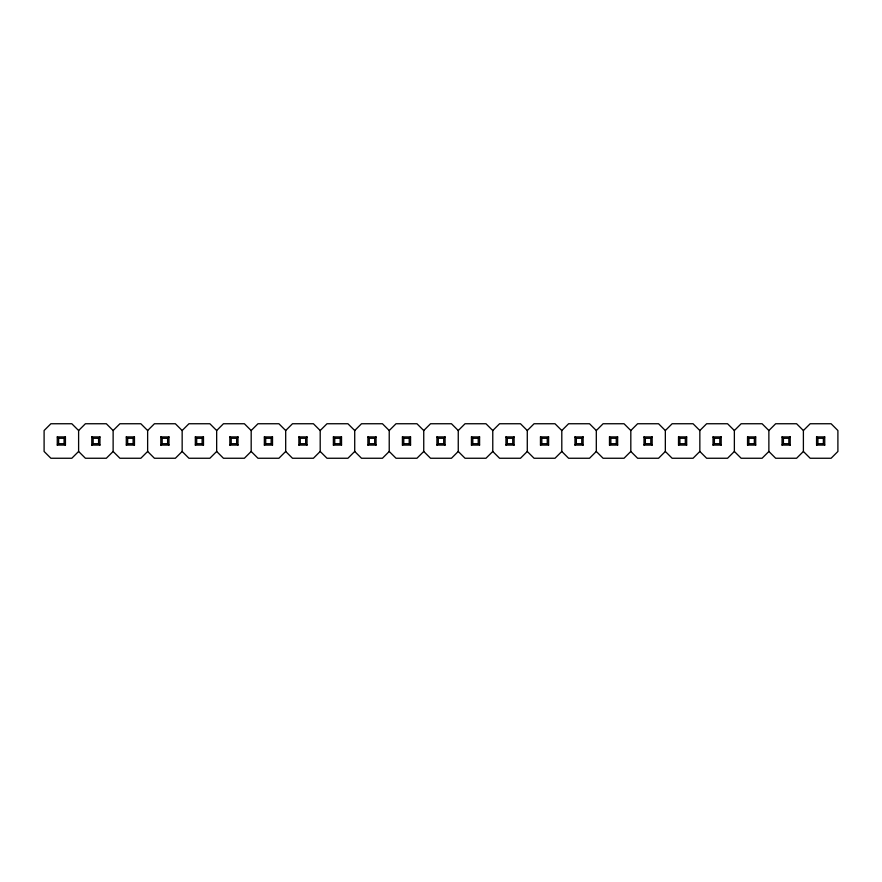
<?xml version="1.0" encoding="UTF-8"?>
<svg xmlns="http://www.w3.org/2000/svg" width="882" height="882" viewBox="0 0 882 882"><rect width="100%" height="100%" fill="white"/><g stroke="black" fill="none" stroke-linecap="round" stroke-linejoin="round"><path stroke-width="1.32" d="M57.275 445.079L58.642 443.712L64.077 443.712L65.433 445.079L65.433 436.921L57.275 436.921L57.275 445.079L65.433 445.079M57.275 436.921L58.642 438.288L64.077 438.288L65.433 436.921M78.608 430.537L85.411 423.746L106.336 423.746L113.128 430.537L113.128 451.463L106.336 458.254L85.411 458.254L78.608 451.463L78.608 430.537L71.817 423.746L50.891 423.746L44.1 430.537L44.1 451.463L50.891 458.254L71.817 458.254L78.608 451.463M91.794 445.079L93.15 443.712L98.586 443.712L99.942 445.079L91.794 445.079L91.794 436.921L99.942 436.921L99.942 445.079M91.794 436.921L93.15 438.288L98.586 438.288L99.942 436.921M113.128 430.537L119.919 423.746L140.844 423.746L147.636 430.537L147.636 451.463L140.844 458.254L119.919 458.254L113.128 451.463M126.302 445.079L127.669 443.712L127.669 438.288L126.302 436.921L134.461 436.921L134.461 445.079L126.302 445.079L126.302 436.921M127.669 438.288L133.105 438.288L134.461 436.921M147.636 430.537L154.438 423.746L175.364 423.746L182.155 430.537L182.155 451.463L188.946 458.254L209.872 458.254L216.663 451.463L216.663 430.537L223.455 423.746L244.38 423.746L251.183 430.537L251.183 451.463L257.974 458.254L278.899 458.254L285.691 451.463L285.691 430.537L292.482 423.746L313.408 423.746L320.199 430.537L320.199 451.463L313.408 458.254L292.482 458.254L285.691 451.463M160.822 445.079L162.178 443.712L167.613 443.712L168.969 445.079L160.822 445.079L160.822 436.921L168.969 436.921L168.969 445.079M167.613 443.712L167.613 438.288L168.969 436.921M182.155 430.537L188.946 423.746L209.872 423.746L216.663 430.537M182.155 451.463L175.364 458.254L154.438 458.254L147.636 451.463M195.33 445.079L196.686 443.712L202.121 443.712L203.488 445.079L203.488 436.921L195.33 436.921L195.33 445.079L203.488 445.079M195.33 436.921L196.686 438.288L202.121 438.288L203.488 436.921M229.849 445.079L231.205 443.712L231.205 438.288L229.849 436.921L237.997 436.921L237.997 445.079L229.849 445.079L229.849 436.921M231.205 438.288L236.641 438.288L237.997 436.921M251.183 430.537L257.974 423.746L278.899 423.746L285.691 430.537M251.183 451.463L244.38 458.254L223.455 458.254L216.663 451.463M264.357 445.079L265.714 443.712L271.149 443.712L272.516 445.079L264.357 445.079L264.357 436.921L272.516 436.921L272.516 445.079M264.357 436.921L265.714 438.288L271.149 438.288L272.516 436.921M298.877 445.079L300.233 443.712L305.668 443.712L307.024 445.079L298.877 445.079L298.877 436.921L307.024 436.921L307.024 445.079M298.877 436.921L300.233 438.288L305.668 438.288L307.024 436.921M320.199 430.537L327.002 423.746L347.927 423.746L354.718 430.537L354.718 451.463L347.927 458.254L327.002 458.254L320.199 451.463M333.385 445.079L334.741 443.712L340.176 443.712L341.532 445.079L333.385 445.079L333.385 436.921L341.532 436.921L341.532 445.079M333.385 436.921L334.741 438.288L340.176 438.288L341.532 436.921M354.718 430.537L361.51 423.746L382.435 423.746L389.227 430.537L389.227 451.463L382.435 458.254L361.51 458.254L354.718 451.463M367.893 445.079L369.26 443.712L369.26 438.288L367.893 436.921L376.052 436.921L376.052 445.079L367.893 445.079L367.893 436.921M369.26 438.288L374.696 438.288L376.052 436.921M389.227 430.537L396.029 423.746L416.954 423.746L423.746 430.537L423.746 451.463L430.537 458.254L451.463 458.254L458.254 451.463L458.254 430.537L465.046 423.746L485.971 423.746L492.773 430.537L492.773 451.463L499.565 458.254L520.49 458.254L527.282 451.463L527.282 430.537L520.49 423.746L499.565 423.746L492.773 430.537M402.413 445.079L403.769 443.712L409.204 443.712L410.56 445.079L402.413 445.079L402.413 436.921L410.56 436.921L410.56 445.079M402.413 436.921L403.769 438.288L409.204 438.288L410.56 436.921M423.746 430.537L430.537 423.746L451.463 423.746L458.254 430.537M423.746 451.463L416.954 458.254L396.029 458.254L389.227 451.463M436.921 445.079L438.288 443.712L443.712 443.712L445.079 445.079L436.921 445.079L436.921 436.921L445.079 436.921L445.079 445.079M436.921 436.921L438.288 438.288L443.712 438.288L445.079 436.921M471.44 445.079L472.796 443.712L478.231 443.712L479.588 445.079L471.44 445.079L471.44 436.921L479.588 436.921L479.588 445.079M471.44 436.921L472.796 438.288L478.231 438.288L479.588 436.921M492.773 451.463L485.971 458.254L465.046 458.254L458.254 451.463M505.948 445.079L507.304 443.712L512.74 443.712L514.107 445.079L505.948 445.079L505.948 436.921L514.107 436.921L514.107 445.079M505.948 436.921L507.304 438.288L512.74 438.288L514.107 436.921M527.282 430.537L534.073 423.746L554.999 423.746L561.801 430.537L561.801 451.463L554.999 458.254L534.073 458.254L527.282 451.463M540.468 445.079L541.824 443.712L547.259 443.712L548.615 445.079L540.468 445.079L540.468 436.921L548.615 436.921L548.615 445.079M540.468 436.921L541.824 438.288L547.259 438.288L548.615 436.921M561.801 430.537L568.592 423.746L589.518 423.746L596.309 430.537L596.309 451.463L603.101 458.254L624.026 458.254L630.817 451.463L630.817 430.537L624.026 423.746L603.101 423.746L596.309 430.537M574.976 445.079L576.332 443.712L581.767 443.712L583.123 445.079L583.123 436.921L574.976 436.921L574.976 445.079L583.123 445.079M574.976 436.921L576.332 438.288L581.767 438.288L583.123 436.921M596.309 451.463L589.518 458.254L568.592 458.254L561.801 451.463M609.484 445.079L610.851 443.712L616.286 443.712L617.643 445.079L609.484 445.079L609.484 436.921L617.643 436.921L617.643 445.079M616.286 443.712L616.286 438.288L617.643 436.921M630.817 430.537L637.62 423.746L658.545 423.746L665.337 430.537L665.337 451.463L658.545 458.254L637.62 458.254L630.817 451.463M644.003 445.079L645.359 443.712L650.795 443.712L652.151 445.079L644.003 445.079L644.003 436.921L652.151 436.921L652.151 445.079M644.003 436.921L645.359 438.288L650.795 438.288L652.151 436.921M665.337 430.537L672.128 423.746L693.054 423.746L699.845 430.537L699.845 451.463L706.636 458.254L727.562 458.254L734.364 451.463L734.364 430.537L741.156 423.746L762.081 423.746L768.872 430.537L768.872 451.463L775.664 458.254L796.589 458.254L803.392 451.463L803.392 430.537L796.589 423.746L775.664 423.746L768.872 430.537M678.512 445.079L679.879 443.712L685.314 443.712L686.67 445.079L686.67 436.921L678.512 436.921L678.512 445.079L686.67 445.079M678.512 436.921L679.879 438.288L685.314 438.288L686.67 436.921M699.845 430.537L706.636 423.746L727.562 423.746L734.364 430.537M699.845 451.463L693.054 458.254L672.128 458.254L665.337 451.463M713.031 445.079L714.387 443.712L719.822 443.712L721.178 445.079L713.031 445.079L713.031 436.921L721.178 436.921L721.178 445.079M713.031 436.921L714.387 438.288L719.822 438.288L721.178 436.921M747.539 445.079L748.895 443.712L754.331 443.712L755.698 445.079L747.539 445.079L747.539 436.921L755.698 436.921L755.698 445.079M747.539 436.921L748.895 438.288L754.331 438.288L755.698 436.921M768.872 451.463L762.081 458.254L741.156 458.254L734.364 451.463M782.058 445.079L783.414 443.712L788.85 443.712L790.206 445.079L782.058 445.079L782.058 436.921L790.206 436.921L790.206 445.079M782.058 436.921L783.414 438.288L788.85 438.288L790.206 436.921M803.392 430.537L810.183 423.746L831.109 423.746L837.9 430.537L837.9 451.463L831.109 458.254L810.183 458.254L803.392 451.463M816.567 445.079L817.923 443.712L823.358 443.712L824.725 445.079L816.567 445.079L816.567 436.921L824.725 436.921L824.725 445.079M816.567 436.921L817.923 438.288L823.358 438.288L824.725 436.921M160.822 436.921L162.178 438.288L167.613 438.288M609.484 436.921L610.851 438.288L616.286 438.288M127.669 443.712L133.105 443.712L134.461 445.079M231.205 443.712L236.641 443.712L237.997 445.079M369.26 443.712L374.696 443.712L376.052 445.079M823.358 438.288L823.358 443.712M817.923 438.288L817.923 443.712M788.85 438.288L788.85 443.712M783.414 438.288L783.414 443.712M754.331 438.288L754.331 443.712M748.895 438.288L748.895 443.712M719.822 438.288L719.822 443.712M714.387 438.288L714.387 443.712M685.314 438.288L685.314 443.712M679.879 438.288L679.879 443.712M650.795 438.288L650.795 443.712M645.359 438.288L645.359 443.712M610.851 438.288L610.851 443.712M581.767 438.288L581.767 443.712M576.332 438.288L576.332 443.712M547.259 438.288L547.259 443.712M541.824 438.288L541.824 443.712M512.74 438.288L512.74 443.712M507.304 438.288L507.304 443.712M478.231 438.288L478.231 443.712M472.796 438.288L472.796 443.712M443.712 438.288L443.712 443.712M438.288 438.288L438.288 443.712M409.204 438.288L409.204 443.712M403.769 438.288L403.769 443.712M374.696 438.288L374.696 443.712M340.176 438.288L340.176 443.712M334.741 438.288L334.741 443.712M305.668 438.288L305.668 443.712M300.233 438.288L300.233 443.712M271.149 438.288L271.149 443.712M265.714 438.288L265.714 443.712M236.641 438.288L236.641 443.712M202.121 438.288L202.121 443.712M196.686 438.288L196.686 443.712M162.178 438.288L162.178 443.712M133.105 438.288L133.105 443.712M98.586 438.288L98.586 443.712M93.15 438.288L93.15 443.712M64.077 438.288L64.077 443.712M58.642 438.288L58.642 443.712"/></g></svg>
